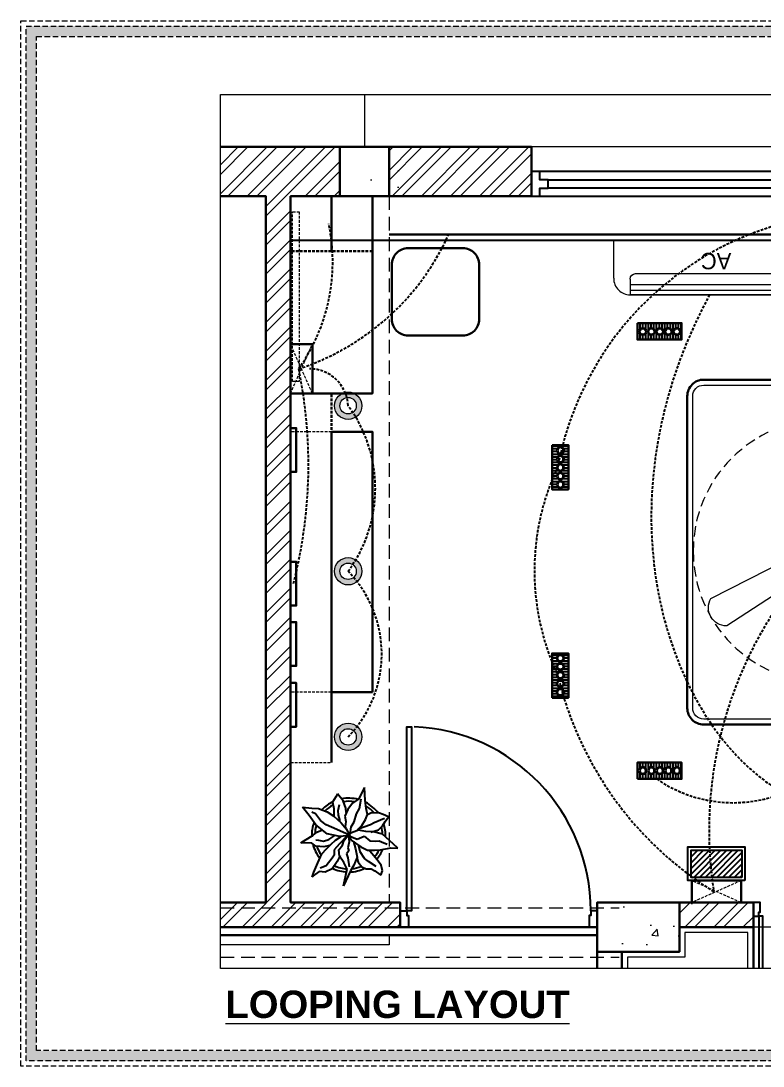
# Model space of a CAD drawing. Header units: millimetres. Extents: x 56222 to 3066687, y -650199 to -121287.
# Drawn here: x 134692.6 to 134828.1, y -183853.9 to -183663 of the extents above; entities that cross this region are included whole.
import ezdxf

# ---------------------------------------------------------------- set-up
doc = ezdxf.new("R2010")
doc.units = ezdxf.units.MM
doc.header["$MEASUREMENT"] = 0
for name, pattern in [('DASHED', [0.75, 0.5, -0.25]), ('DASHED2', [0.375, 0.25, -0.125]), ('DASHEDX2', [1.5, 1, -0.5])]:
    doc.linetypes.add(name, pattern=pattern)
for name, color, linetype in [('09ELECTRICAL', 5, 'Continuous'), ('AR DOOR', 40, 'Continuous'), ('AR ELE-5', 134, 'Continuous'), ('AR HATCH-7', 7, 'Continuous')]:
    doc.layers.add(name, color=color, linetype=linetype)
for name, color, linetype, lineweight in [('COLUMN', 1, 'Continuous', 30), ('DIM.', 250, 'Continuous', 13), ('dim05', 1, 'Continuous', 13), ('Dimension', 10, 'DASHEDX2', 20), ('el', 7, 'Continuous', 20), ('ELEC-wires', 1, 'DASHED2', 13), ('Electrical', 84, 'Continuous', 30), ('ELEVATION', 250, 'Continuous', 9), ('FURNI', 25, 'Continuous', 5), ('FURNITURE', 32, 'Continuous', 9), ('furniture dimensions', 1, 'DASHED', 0), ('FURNITURE-1', 252, 'Continuous', 13), ('GROUND FLOOR', 7, 'Continuous', 9), ('GROUND FLOOR  ( PLINE )', 251, 'Continuous', 30), ('Labelling', 1, 'Continuous', 25), ('Text', 7, 'Continuous', 15), ('XX~SLAB ( BEAM )~ ( DIM )', 7, 'Continuous', 9)]:
    doc.layers.add(name, color=color, linetype=linetype, lineweight=lineweight)
doc.layers.add('XX~SLAB ( PLINE )', color=251, linetype='Continuous', plot=False)
doc.styles.get("Standard").update_dxf_attribs({"font": 'arial.ttf', "height": 6})
doc.styles.add('TEXT', font='eurr____.ttf')

# ---------------------------------------------------------------- blocks, each defined once
blk = doc.blocks.new('ARPLS010')
at = {"linetype": 'ByBlock'}
for p, q in [((0.121, 0.605), (-0.013, 0.459)), ((0.179, 0.666), (0.121, 0.605)), ((0.174, 0.573), (0.179, 0.666)), ((0.2, 0.432), (0.174, 0.573)), ((-0.278, 0.467), (-0.295, 0.42)), ((-0.248, 0.54), (-0.278, 0.467)), ((-0.182, 0.493), (-0.248, 0.54)), ((-0.222, 0.484), (-0.164, 0.347)), ((-0.125, 0.459), (-0.182, 0.493)), ((-0.072, 0.404), (-0.125, 0.459)), ((-0.013, 0.459), (-0.044, 0.336)), ((0.077, 0.412), (0.091, 0.447)), ((0.091, 0.447), (0.125, 0.522)), ((0.203, 0.352), (0.2, 0.432)), ((0.409, 0.44), (0.33, 0.38)), ((0.484, 0.459), (0.409, 0.44)), ((0.542, 0.434), (0.484, 0.459)), ((0.533, 0.42), (0.542, 0.434)), ((-0.295, 0.42), (-0.302, 0.309)), ((-0.302, 0.309), (-0.276, 0.258)), ((-0.164, 0.347), (-0.139, 0.295)), ((-0.139, 0.295), (-0.08, 0.131)), ((-0.038, 0.302), (-0.072, 0.404)), ((-0.044, 0.336), (-0.049, 0.232)), ((0.015, 0.209), (0.08, 0.288)), ((0.082, 0.358), (0.077, 0.412)), ((0.08, 0.288), (0.082, 0.358)), ((0.204, 0.254), (0.203, 0.352)), ((0.252, 0.313), (0.216, 0.287)), ((0.33, 0.38), (0.252, 0.313)), ((0.425, 0.373), (0.356, 0.269)), ((0.459, 0.303), (0.485, 0.354)), ((0.459, 0.236), (0.459, 0.303)), ((0.485, 0.354), (0.533, 0.42)), ((-0.469, 0.226), (-0.643, 0.216)), ((-0.643, 0.216), (-0.485, 0.134)), ((-0.359, 0.148), (-0.49, 0.172)), ((-0.362, 0.24), (-0.469, 0.226)), ((-0.278, 0.254), (-0.362, 0.24)), ((-0.287, 0.106), (-0.359, 0.148)), ((-0.21, 0.227), (-0.278, 0.254)), ((-0.132, 0.18), (-0.21, 0.227)), ((-0.063, 0.111), (-0.132, 0.18)), ((-0.049, 0.232), (-0.065, 0.135)), ((0.056, 0.114), (0.015, 0.209)), ((0.068, 0.032), (0.16, 0.165)), ((0.227, 0.157), (0.132, 0.131)), ((0.16, 0.165), (0.204, 0.254)), ((0.318, 0.213), (0.227, 0.157)), ((0.356, 0.269), (0.318, 0.213)), ((0.368, 0.128), (0.432, 0.176)), ((0.432, 0.176), (0.459, 0.236)), ((-0.485, 0.134), (-0.433, 0.051)), ((-0.433, 0.051), (-0.349, -0.011)), ((-0.18, 0.073), (-0.287, 0.106)), ((-0.111, 0.036), (-0.18, 0.073)), ((-0.013, 0.022), (-0.111, 0.036)), ((-0.084, -0.034), (0.007, 0.018)), ((0.003, 0.011), (-0.076, -0.16)), ((-0.065, 0.135), (-0.024, 0.018)), ((-0.024, 0.018), (0.009, 0.005)), ((0.006, -0.002), (0.068, 0.032)), ((0.007, 0.018), (0.02, -0.121)), ((0.009, 0.005), (0.056, 0.114)), ((0.017, -0.002), (0.091, 0.009)), ((0.088, 0.065), (0.187, 0.091)), ((0.091, 0.009), (0.173, -0.011)), ((0.173, -0.011), (0.212, 0.004)), ((0.187, 0.091), (0.297, 0.116)), ((0.212, 0.004), (0.252, -0.03)), ((0.297, 0.116), (0.408, 0.071)), ((0.309, 0.109), (0.368, 0.128)), ((0.309, -0.01), (0.43, 0.006)), ((0.408, 0.071), (0.482, 0.024)), ((0.482, 0.024), (0.689, -0.072)), ((-0.464, -0.073), (-0.558, -0.152)), ((-0.366, -0.036), (-0.464, -0.073)), ((-0.336, -0.142), (-0.413, -0.121)), ((-0.306, -0.033), (-0.366, -0.036)), ((-0.349, -0.011), (-0.256, -0.05)), ((-0.269, -0.135), (-0.336, -0.142)), ((-0.193, -0.113), (-0.269, -0.135)), ((-0.259, -0.2), (-0.168, -0.1)), ((-0.256, -0.05), (-0.185, -0.038)), ((-0.185, -0.038), (-0.114, -0.046)), ((-0.168, -0.1), (-0.084, -0.034)), ((-0.114, -0.046), (-0.093, -0.036)), ((0.02, -0.121), (-0.017, -0.291)), ((0.01, -0.014), (0.017, -0.002)), ((0.078, -0.064), (0.01, -0.014)), ((0.016, -0.023), (0.116, -0.122)), ((0.07, -0.179), (0.018, -0.1)), ((0.138, -0.083), (0.078, -0.064)), ((0.116, -0.122), (0.201, -0.195)), ((0.197, -0.135), (0.138, -0.083)), ((0.283, -0.123), (0.197, -0.135)), ((0.252, -0.03), (0.309, -0.01)), ((0.277, -0.114), (0.357, -0.156)), ((0.37, -0.064), (0.283, -0.123)), ((0.462, -0.021), (0.37, -0.064)), ((0.689, -0.072), (0.462, -0.021)), ((-0.558, -0.152), (-0.517, -0.172)), ((-0.517, -0.172), (-0.447, -0.216)), ((-0.447, -0.216), (-0.363, -0.202)), ((-0.363, -0.202), (-0.263, -0.2)), ((-0.318, -0.29), (-0.259, -0.2)), ((-0.076, -0.16), (-0.138, -0.304)), ((0.059, -0.27), (0.005, -0.185)), ((0.08, -0.342), (0.059, -0.27)), ((0.121, -0.239), (0.07, -0.179)), ((0.184, -0.299), (0.121, -0.239)), ((0.141, -0.261), (0.16, -0.336)), ((0.201, -0.195), (0.272, -0.198)), ((0.272, -0.198), (0.311, -0.225)), ((0.311, -0.225), (0.415, -0.304)), ((0.357, -0.156), (0.455, -0.226)), ((0.455, -0.226), (0.503, -0.317)), ((-0.368, -0.496), (-0.363, -0.408)), ((-0.363, -0.408), (-0.318, -0.29)), ((-0.199, -0.38), (-0.287, -0.45)), ((-0.138, -0.304), (-0.199, -0.38)), ((-0.017, -0.291), (-0.141, -0.446)), ((-0.042, -0.432), (-0.071, -0.352)), ((0.064, -0.446), (0.066, -0.407)), ((0.066, -0.407), (0.08, -0.342)), ((0.16, -0.336), (0.15, -0.445)), ((0.252, -0.362), (0.184, -0.299)), ((0.376, -0.416), (0.252, -0.362)), ((0.502, -0.472), (0.376, -0.416)), ((0.415, -0.304), (0.447, -0.388)), ((0.503, -0.317), (0.494, -0.398)), ((0.494, -0.398), (0.528, -0.452)), ((-0.382, -0.625), (-0.368, -0.496)), ((-0.269, -0.533), (-0.382, -0.625)), ((-0.287, -0.45), (-0.314, -0.498)), ((-0.141, -0.446), (-0.269, -0.533)), ((0.002, -0.48), (-0.042, -0.432)), ((0.104, -0.646), (0.002, -0.48)), ((0.106, -0.5), (0.104, -0.646)), ((0.15, -0.445), (0.106, -0.5)), ((0.567, -0.494), (0.502, -0.472)), ((0.528, -0.452), (0.567, -0.494))]:
    blk.add_line(p, q, dxfattribs=at)
for radius, start, end in [(0.5, 87.2367, 107.9154), (0.458, 91.6596, 104.0784), (0.5, 49.0791, 67.0324), (0.5, 126.2799, 152.7042), (0.458, 130.7647, 148.9789), (0.458, 49.8461, 63.9764), (0.458, 5.0517, 21.9108), (0.5, 1.3782, 25.7565), (0.5, 164.9216, 191.0302), (0.458, 169.9629, 188.6517), (0.458, 334.5625, 357.1532), (0.5, 333.6991, 357.5577), (0.5, 205.1623, 226.3204), (0.458, 207.232, 224.0819), (0.5, 283.5324, 308.8712), (0.458, 289.266, 306.1107), (0.5, 249.553, 272.4234), (0.458, 252.8522, 267.711)]:
    blk.add_arc((0, 0), radius, start, end, dxfattribs=at)
blk = doc.blocks.new('*U20')
for points in [[(0, 0), (0, 1120), (30, 1120), (30, 0)], [(-40, 0), (0, 0), (0, -30), (10, -30), (10, -100), (-40, -100)], [(1160, 0), (1120, 0), (1120, -30), (1110, -30), (1110, -100), (1160, -100)]]:
    blk.add_lwpolyline(points, close=True)
at = {"layer": 'AR ELE-5', "linetype": 'ByBlock', "ltscale": 15}
blk.add_arc((-1.6, -0.7), 1121.6, 0.03474, 87.62699, dxfattribs=at)
blk = doc.blocks.new('fan')
at = {"layer": 'Electrical', "lineweight": 15, "ltscale": 20}
for p, q in [((3300835.29, -509900.78), (3300836.47, -509923.43)), ((3300841.81, -509923.43), (3300842.99, -509900.78)), ((3300838.47, -509924.57), (3300838.47, -509920.25)), ((3300839.81, -509920.28), (3300839.81, -509924.57)), ((3300831.66, -509931.77), (3300811.45, -509942.07)), ((3300866.83, -509942.07), (3300846.62, -509931.77)), ((3300829.93, -509935.08), (3300833.64, -509932.93)), ((3300834.31, -509934.09), (3300830.57, -509936.25)), ((3300847.68, -509936.23), (3300843.97, -509934.09)), ((3300844.64, -509932.93), (3300848.38, -509935.09)), ((3300815.3, -509948.74), (3300834.33, -509936.39)), ((3300843.95, -509936.39), (3300862.98, -509948.74))]:
    blk.add_line(p, q, dxfattribs=at)
at = {"layer": 'Electrical', "linetype": 'DASHED', "lineweight": 15, "ltscale": 5}
blk.add_circle((3300839.14, -509930.53), 32, dxfattribs=at)
at = {"layer": 'Electrical', "lineweight": 15, "ltscale": 20}
for centre, major_axis, start_param, end_param in [((3300839.14, -509902.94), (3.12, 3.12), -0.272136, 1.842967), ((3300839.13, -509920.5), (0.501, 0.501), -0.465536, 1.983618), ((3300839.14, -509930.53), (4.24, -4.24), 3.14161, 9.424795), ((3300839.14, -509930.53), (3.77, -3.77), 1.749190548672175e-05, 6.283202799085073), ((3300837.1, -509923.08), (0.51, 0.51), 2.863014, 4.257784), ((3300839.14, -509926.42), (2.27, -2.27), 2.565057, 2.951308), ((3300839.14, -509926.42), (2.27, 2.27), 0.19032, 0.57657), ((3300841.18, -509923.08), (0.51, -0.51), 5.167028, 6.561799), ((3300839.14, -509930.53), (0.943, 0.943), 1.570814, 7.853999), ((3300831.67, -509932.49), (0.51, -0.51), 0.978238, 2.373008), ((3300835.59, -509932.58), (2.27, -2.27), 3.855511, 4.241762), ((3300842.69, -509932.58), (2.27, 2.27), 5.183051, 5.569301), ((3300846.61, -509932.49), (0.51, -0.51), 2.339416, 3.734186), ((3300830.46, -509935.55), (0.501, -0.501), 3.199655, 5.648809), ((3300835.59, -509932.58), (2.27, -2.27), 4.659452, 5.045703), ((3300842.69, -509932.58), (2.27, 2.27), 4.37911, 4.765361), ((3300847.83, -509935.54), (0.501, 0.501), 3.723254, 6.172408), ((3300833.71, -509936.02), (0.51, 0.51), -1.325776, 0.068994), ((3300844.57, -509936.02), (0.51, -0.51), 3.072633, 4.467404), ((3300815.25, -509944.32), (3.12, -3.12), 3.393055, 5.508159), ((3300863.03, -509944.32), (3.12, -3.12), 5.48745, 7.602554)]:
    blk.add_ellipse(centre, major_axis=major_axis, ratio=1, start_param=start_param, end_param=end_param, dxfattribs=at)
blk = doc.blocks.new('HYTJUK')
at = {"layer": 'Electrical', "lineweight": -3, "true_color": 0x000000}
h = blk.add_hatch(dxfattribs=at)
h.set_pattern_fill('ANSI31', color=18, scale=4, angle=225)
h.set_pattern_definition([(270, (141588.84366, -3593.0246), (0.5, -2e-16), [])])
h.paths.add_polyline_path([(128595.32, 17374.81), (128596.19, 17375.86, -0.675401), (128596.65, 17377, -0.15536), (128597.03, 17376.88), (128597.65, 17377.63), (128597.65, 17377.81), (128589.56, 17377.81), (128589.56, 17374.81)])
h.paths.add_polyline_path([(128590.43, 17375.68, -1), (128590.43, 17377, -1)], flags=16)
h.paths.add_polyline_path([(128591.98, 17377, -1), (128591.98, 17375.68, -1)], flags=16)
h.paths.add_polyline_path([(128590.43, 17375.81, -1), (128590.43, 17376.87, -1)], flags=0)
h.paths.add_polyline_path([(128591.98, 17376.87, -1), (128591.98, 17375.81, -1)], flags=0)
h.paths.add_polyline_path([(128593.54, 17377, -1), (128593.54, 17375.68, -1)], flags=16)
h.paths.add_polyline_path([(128593.54, 17376.87, -1), (128593.54, 17375.81, -1)], flags=0)
h.paths.add_polyline_path([(128595.09, 17377, -1), (128595.09, 17375.68, -1)], flags=16)
h.paths.add_polyline_path([(128595.09, 17376.87, -1), (128595.09, 17375.81, -1)], flags=0)
h.paths.add_polyline_path([(128596.19, 17375.86), (128595.32, 17374.81), (128597.65, 17374.81), (128597.65, 17377.63), (128597.03, 17376.88, -0.731062), (128596.65, 17375.68, -0.193744)], flags=17)
at = {"layer": 'Electrical', "color": 240, "true_color": 0xed1f24}
blk.add_lwpolyline([(128597.65, 17374.81), (128589.56, 17374.81), (128589.56, 17377.81), (128597.65, 17377.81)], close=True, dxfattribs=at)
at = {"layer": 'Electrical', "color": 18, "lineweight": -3, "true_color": 0x000000}
for centre, radius in [((128590.43, 17376.34), 0.662), ((128590.43, 17376.34), 0.53), ((128591.98, 17376.34), 0.662), ((128591.98, 17376.34), 0.53), ((128593.54, 17376.34), 0.662), ((128593.54, 17376.34), 0.53), ((128595.09, 17376.34), 0.662), ((128595.09, 17376.34), 0.53), ((128596.65, 17376.34), 0.662), ((128596.65, 17376.34), 0.53)]:
    blk.add_circle(centre, radius, dxfattribs=at)
blk = doc.blocks.new('ac paln')
at = {"layer": 'Electrical', "lineweight": 15}
for p, q in [((389238.69, -37646.36), (389238.69, -37610.34)), ((389238.69, -37610.34), (389245.67, -37610.34)), ((389245.81, -37613.35), (389248.68, -37613.35)), ((389246.82, -37643.35), (389246.82, -37613.35)), ((389247.82, -37643.35), (389247.82, -37613.35)), ((389248.68, -37613.35), (389248.68, -37643.35)), ((389248.68, -37643.35), (389248.68, -37613.35)), ((389244.81, -37642.35), (389244.81, -37614.35)), ((389245.81, -37643.35), (389248.68, -37643.35)), ((389248.68, -37643.35), (389248.68, -37643.35)), ((389245.67, -37646.36), (389238.69, -37646.36))]:
    blk.add_line(p, q, dxfattribs=at)
for centre, start, end in [((389245.67, -37613.35), 0, 90), ((389245.67, -37643.35), 270, 0)]:
    blk.add_arc(centre, 3.01, start, end, dxfattribs=at)
at = {"layer": 'Electrical', "lineweight": 15, "extrusion": (0, 0, -1)}
for centre, start_param, end_param in [((389245.81, -37614.35), -0.785398, 0.785398), ((389245.81, -37642.35), 3.926991, 5.497787)]:
    blk.add_ellipse(centre, major_axis=(-0.71, 0.71), ratio=1, start_param=start_param, end_param=end_param, dxfattribs=at)
at = {"layer": 'Text', "style": 'TEXT'}
blk.add_text('AC', height=3, rotation=270, dxfattribs=at).set_placement((389241.02, -37624.87))
blk = doc.blocks.new('6616')
at = {"color": 242, "linetype": 'DASHED', "true_color": 0xcd2027}
for p, q in [((386784.79, -36915.77), (386775.78, -36911.78)), ((386784.79, -36911.78), (386775.78, -36915.77))]:
    blk.add_line(p, q, dxfattribs=at)
at = {"layer": 'ELEC-wires', "color": 5, "linetype": 'ByBlock', "lineweight": 30, "ltscale": 4}
blk.add_lwpolyline([(386775.78, -36911.78), (386784.79, -36911.78), (386784.79, -36915.77), (386775.78, -36915.77)], close=True, dxfattribs=at)
blk = doc.blocks.new('GF')
at = {"color": 9, "true_color": 0xc7c8ca}
blk.add_lwpolyline([(133536.56, -183540.16), (133537.74, -183540.16), (133537.74, -183571.16), (133536.56, -183571.16)], close=True, dxfattribs=at)
at = {"layer": 'FURNITURE', "color": 9, "lineweight": 30, "true_color": 0xc7c8ca}
for p, q in [((133682.2, -183543.34), (133682.2, -183570.84)), ((133543.67, -183627.92), (133551.14, -183627.92))]:
    blk.add_line(p, q, dxfattribs=at)
at = {"layer": 'FURNITURE', "color": 9, "lineweight": 25, "true_color": 0xc7c8ca}
blk.add_line((133536.2, -183545.34), (133686.7, -183545.34), dxfattribs=at)
at = {"layer": 'FURNITURE', "color": 9, "linetype": 'DASHED', "lineweight": 30, "true_color": 0xc7c8ca}
blk.add_line((133543.67, -183640.78), (133543.67, -183573.36), dxfattribs=at)
at = {"layer": 'FURNITURE', "color": 9, "linetype": 'DASHED', "lineweight": 20, "true_color": 0xc7c8ca}
blk.add_line((133551.14, -183627.92), (133536.2, -183627.92), dxfattribs=at)
at = {"layer": 'FURNITURE', "color": 9, "lineweight": 30, "true_color": 0xc7c8ca}
for points in [[(133536.2, -183537.34), (133551.14, -183537.34), (133551.14, -183573.36), (133536.2, -183573.36)], [(133683.7, -183633.84), (133683.7, -183570.84), (133685.2, -183570.84), (133685.2, -183633.84)], [(133536.2, -183579.68), (133537.23, -183579.68), (133537.23, -183587.68), (133536.2, -183587.68)], [(133536.2, -183604.1), (133537.23, -183604.1), (133537.23, -183612.1), (133536.2, -183612.1)], [(133536.2, -183615.13), (133537.23, -183615.13), (133537.23, -183623.12), (133536.2, -183623.12)], [(133536.2, -183626.23), (133537.23, -183626.23), (133537.23, -183634.23), (133536.2, -183634.23)], [(133682.19, -183633.84), (133667.19, -183633.84), (133667.19, -183661.34), (133682.19, -183661.34)]]:
    blk.add_lwpolyline(points, close=True, dxfattribs=at)
for points in [[(133682.2, -183543.34), (133682.2, -183570.84), (133667.2, -183570.84), (133667.2, -183543.34), (133682.2, -183543.34)], [(133543.67, -183640.78), (133543.67, -183580.36), (133551.14, -183580.36), (133551.14, -183627.92)]]:
    blk.add_lwpolyline(points, dxfattribs=at)
for points in [[(133557.67, -183546.83), (133567.64, -183546.83, -0.414214), (133570.64, -183549.83), (133570.64, -183559.78, -0.414214), (133567.64, -183562.78), (133557.67, -183562.78, -0.414214), (133554.67, -183559.78), (133554.67, -183549.83, -0.414214)], [(133608.63, -183630.84), (133608.63, -183573.84, -0.414214), (133611.63, -183570.84), (133686.7, -183570.84), (133686.7, -183633.84), (133611.63, -183633.84, -0.414214)]]:
    blk.add_lwpolyline(points, format="xyb", close=True, dxfattribs=at)
at = {"layer": 'FURNITURE', "color": 9, "true_color": 0xc7c8ca}
blk.add_lwpolyline([(133609.63, -183630.84), (133609.63, -183573.84, -0.414214), (133611.63, -183571.84), (133683.7, -183571.84), (133683.7, -183632.84), (133611.63, -183632.84, -0.414214)], format="xyb", close=True, dxfattribs=at)
at = {"layer": 'FURNITURE', "color": 9, "linetype": 'DASHED', "lineweight": 20, "true_color": 0xc7c8ca}
blk.add_lwpolyline([(133536.2, -183640.79), (133543.67, -183640.79), (133543.67, -183580.36), (133536.2, -183580.36)], close=True, dxfattribs=at)
at = {"layer": 'Labelling', "color": 9, "linetype": 'DASHED2', "lineweight": 0, "ltscale": 10, "true_color": 0xc7c8ca}
blk.add_line((133682.2, -183543.34), (133682.19, -183667.34), dxfattribs=at)
blk = doc.blocks.new('FLOOR LT.')
at = {"layer": '09ELECTRICAL'}
h = blk.add_hatch(dxfattribs=at)
h.set_pattern_fill('ANSI31', color=256, scale=6.05916, angle=180, style=0)
h.set_pattern_definition([(225, (8190.6031, -14293.93296), (0.535559115, -0.535559115), [])])
h.paths.add_polyline_path([(0.56, -5.52), (-8.83, -5.52), (-8.83, -0.49), (0.56, -0.49)])
for points in [[(1.17, -6.13), (-9.43, -6.13), (-9.43, 0.12), (1.17, 0.12)], [(0.56, -5.52), (-8.83, -5.52), (-8.83, -0.49), (0.56, -0.49)]]:
    blk.add_lwpolyline(points, close=True, dxfattribs=at)

msp = doc.modelspace()

# ---------------------------------------------------------------- hatches: boundary and pattern name
at = {"layer": 'AR HATCH-7', "lineweight": 18, "true_color": 0x939598, "transparency": 33554687}
h = msp.add_hatch(dxfattribs=at)
h.set_pattern_fill('ANSI32', color=252, scale=10)
h.set_pattern_definition([(45, (916.9106, -231.3896), (-2.65165043, 2.65165043), []), (45, (918.6784, -231.3896), (-2.65165043, 2.65165043), [])])
h.paths.add_polyline_path([(134761.818, -183825.01), (134729.012, -183825.01), (134729.012, -183828.51), (134761.818, -183828.51), (134761.818, -183827.01)])
h.paths.add_polyline_path([(134741.818, -183695.01), (134750.818, -183695.01), (134750.818, -183686.01), (134729.012, -183686.01), (134729.012, -183695.01), (134737.318, -183695.01), (134737.318, -183824.01), (134729.012, -183824.01), (134729.012, -183825.01), (134761.818, -183825.01), (134761.818, -183824.01), (134741.818, -183824.01)])
h.paths.add_polyline_path([(134785.818, -183686.01), (134759.818, -183686.01), (134759.818, -183695.01), (134785.818, -183695.01)])
h = msp.add_hatch(dxfattribs=at)
h.set_pattern_fill('ANSI32', color=252, scale=10)
h.set_pattern_definition([(45, (912.9106, -231.3896), (-2.65165043, 2.65165043), []), (45, (914.6784, -231.3896), (-2.65165043, 2.65165043), [])])
h.paths.add_polyline_path([(134826.318, -183824.01), (134812.818, -183824.01), (134812.818, -183828.51), (134826.318, -183828.51)])
at = {"layer": 'Dimension', "true_color": 0xd39e00}
h = msp.add_hatch(color=42, dxfattribs=at)
h.paths.add_polyline_path([(134693.515, -183663.92), (134693.515, -183852.958), (134962.083, -183852.958), (134962.083, -183663.92)])
h.paths.add_polyline_path([(134695.4, -183665.805), (134960.198, -183665.805), (134960.198, -183851.073), (134695.4, -183851.073)], flags=16)
at = {"layer": 'FURNITURE', "lineweight": 0, "transparency": 33554600}
h = msp.add_hatch(color=9, dxfattribs=at)
h.dxf.hatch_style = 1
h.paths.add_polyline_path([(134749.816, -183733.265, 1), (134754.816, -183733.265, 1)])
h.paths.add_polyline_path([(134753.816, -183733.265, -1), (134750.816, -183733.265, -1)], flags=16)
h = msp.add_hatch(color=9, dxfattribs=at)
h.dxf.hatch_style = 1
h.paths.add_polyline_path([(134749.816, -183763.515, 1), (134754.816, -183763.515, 1)])
h.paths.add_polyline_path([(134753.816, -183763.515, -1), (134750.816, -183763.515, -1)], flags=16)
h = msp.add_hatch(color=9, dxfattribs=at)
h.dxf.hatch_style = 1
h.paths.add_polyline_path([(134749.816, -183793.765, 1), (134754.816, -183793.765, 1)])
h.paths.add_polyline_path([(134753.816, -183793.765, -1), (134750.816, -183793.765, -1)], flags=16)
at = {"layer": 'FURNITURE-1', "lineweight": 18, "true_color": 0xc7c8ca}
h = msp.add_hatch(dxfattribs=at)
h.set_pattern_fill('AR-CONC', color=9, scale=2)
h.set_pattern_definition([(50, (916.911, -231.39), (14.34520365, -1.2550427), [1.5, -16.5]), (355, (916.91, -231.39), (-2.7750267, 15.0438427), [1.2, -13.2]), (100.4514445, (918.106, -231.494), (11.5701769, 13.7887998), [1.2748038, -14.0228422]), (46.1842, (916.91, -227.39), (21.3448266, -3.3103856), [2.25, -24.75]), (96.635635, (918.69, -227.666), (18.693239, 19.482372), [1.9122068, -21.0342752]), (351.184164, (916.91, -227.39), (18.693239, 19.482372), [1.8, -19.8]), (21, (918.911, -228.39), (11.93814104, -8.0523778), [1.5, -16.5]), (326, (918.91, -228.39), (4.8663066, 14.5030009), [1.2, -13.2]), (71.451445, (919.905, -229.06), (16.8044475, 6.45062306), [1.2748038, -14.0228422]), (37.5, (916.9106, -231.3896), (0.24319711, 6.65787708), [0, -13.04, 0, -13.4, 0, -13.25]), (7.5, (916.9106, -231.39), (5.26139075, 7.88823424), [0, -7.64, 0, -12.74, 0, -5.05]), (327.5, (912.4506, -231.3896), (10.67644872, -0.45109743), [0, -5, 0, -15.6, 0, -20.7]), (317.5, (910.451, -231.39), (11.6637234, 2.00209965), [0, -6.5, 0, -10.36, 0, -14.7])])
h.paths.add_polyline_path([(134816.818, -183824.01), (134801.818, -183824.01), (134801.818, -183833.01), (134816.818, -183833.01)])
h.paths.add_polyline_path([(134764.318, -183686.01), (134755.318, -183686.01), (134755.318, -183695.01), (134756.758, -183695.01), (134764.318, -183695.01)])
h.paths.add_polyline_path([(134896.818, -183686.01), (134887.818, -183686.01), (134887.818, -183701.01), (134896.818, -183701.01)])

# ---------------------------------------------------------------- linework, layer by layer
msp.add_lwpolyline([(134826.318, -183826.509), (134827.318, -183826.509), (134827.318, -183825.759), (134827.568, -183825.759), (134827.568, -183824.008), (134826.318, -183824.008)], close=True)
msp.add_lwpolyline([(134828.068, -183836.081), (134828.068, -183826.509), (134827.318, -183826.509), (134827.318, -183836.081)])
at = {"layer": 'COLUMN'}
for points in [[(134750.818, -183686.01), (134759.818, -183686.01), (134759.818, -183695.01), (134750.818, -183695.01)], [(134812.818, -183824.01), (134812.818, -183833.01), (134797.818, -183833.01), (134797.818, -183824.01)]]:
    msp.add_lwpolyline(points, close=True, dxfattribs=at)
at = {"layer": 'Dimension', "color": 42, "true_color": 0xd39e00, "elevation": 0.119}
for points in [[(134692.573, -183662.978), (134963.025, -183662.978), (134963.025, -183853.901), (134692.573, -183853.901)], [(134693.515, -183663.92), (134962.083, -183663.92), (134962.083, -183852.958), (134693.515, -183852.958)], [(134695.4, -183665.805), (134960.198, -183665.805), (134960.198, -183851.073), (134695.4, -183851.073)]]:
    msp.add_lwpolyline(points, close=True, dxfattribs=at)
at = {"layer": 'ELEVATION', "lineweight": 0}
msp.add_lwpolyline([(134729.012, -183676.404), (134914.263, -183676.404), (134914.263, -183836.081), (134729.012, -183836.081)], close=True, dxfattribs=at)
at = {"layer": 'FURNI', "color": 3, "lineweight": 30}
for p, q in [((134749.288, -183705.053), (134749.288, -183695.01)), ((134887.818, -183702.014), (134759.818, -183702.009))]:
    msp.add_line(p, q, dxfattribs=at)
at = {"layer": 'FURNITURE', "lineweight": 30}
for points in [[(134729.012, -183828.51), (134797.818, -183828.51), (134797.818, -183830.01), (134729.012, -183830.01)], [(134826.318, -183836.081), (134826.318, -183828.51), (134812.818, -183828.51)], [(134802.318, -183833.01), (134802.318, -183836.081)]]:
    msp.add_lwpolyline(points, dxfattribs=at)
at = {"layer": 'FURNITURE', "lineweight": 5}
msp.add_lwpolyline([(134729.012, -183830.01), (134759.818, -183830.01), (134759.818, -183831.722), (134729.012, -183831.722)], dxfattribs=at)
at = {"layer": 'FURNITURE'}
for points in [[(134813.818, -183829.51), (134813.818, -183834.01), (134803.318, -183834.01)], [(134825.318, -183836.081), (134825.318, -183829.51), (134813.818, -183829.51)], [(134803.318, -183834.01), (134803.318, -183836.081)]]:
    msp.add_lwpolyline(points, dxfattribs=at)
at = {"layer": 'FURNITURE', "color": 1, "linetype": 'DASHED', "lineweight": 25, "transparency": 33554687}
for centre, radius, start, end in [((134846.392, -183754.794), 56.743, 46.67723, 169.61627), ((134715.589, -183706.977), 33.918, 324.79337, 11.81685), ((134729.133, -183683.173), 45.615, 288.09759, 335.77221), ((134657.674, -183744.079), 87.408, 345.62984, 11.58111), ((134745.292, -183733.563), 7.03, 2.43012, 90), ((134731.809, -183748.39), 25.481, 323.5888, 36.41165), ((134831.108, -183763.465), 44.773, 154.93647, 205.14682), ((134736.768, -183778.64), 21.691, 315.79002, 44.20953), ((134852.844, -183767.64), 64.012, 193.41436, 238.1529), ((134822.632, -183781.135), 24.651, 235.50755, 308.45877)]:
    msp.add_arc(centre, radius, start, end, dxfattribs=at)
at = {"layer": 'FURNITURE', "color": 6, "linetype": 'DASHED', "lineweight": 25, "transparency": 33554687}
msp.add_arc((134891.827, -183810.895), 73.604, 136.06295, 188.69014, dxfattribs=at)
at = {"layer": 'FURNITURE', "color": 1, "linetype": 'DASHED', "lineweight": 25, "transparency": 33554687}
msp.add_open_spline([(134818.318, -183713.01), (134803.967, -183739.473), (134806.371, -183794.99), (134846.084, -183817.05), (134885.32, -183806.245)], degree=3, dxfattribs=at)
at = {"layer": 'furniture dimensions', "color": 9, "lineweight": 30, "true_color": 0xc7c8ca}
msp.add_lwpolyline([(134741.818, -183695.01), (134756.759, -183695.01), (134756.759, -183705.053), (134741.818, -183705.053)], close=True, dxfattribs=at)
at = {"layer": 'furniture dimensions', "color": 18, "linetype": 'Continuous', "lineweight": 0, "true_color": 0x000000, "transparency": 33554687}
for centre, radius in [((134752.316, -183733.265), 2.5), ((134752.316, -183733.265), 1.5), ((134752.316, -183763.515), 2.5), ((134752.316, -183763.515), 1.5), ((134752.316, -183793.765), 2.5), ((134752.316, -183793.765), 1.5)]:
    msp.add_circle(centre, radius, dxfattribs=at)
at = {"layer": 'GROUND FLOOR'}
for p, q in [((134896.818, -183686.01), (134729.012, -183686.01)), ((134737.318, -183695.01), (134737.318, -183824.01)), ((134887.818, -183695.01), (134741.818, -183695.01)), ((134741.818, -183695.01), (134741.818, -183824.01)), ((134737.318, -183824.01), (134729.012, -183824.01)), ((134741.818, -183824.01), (134759.818, -183824.01)), ((134797.818, -183824.01), (134797.818, -183836.081)), ((134826.318, -183824.01), (134797.818, -183824.01)), ((134826.318, -183824.01), (134826.318, -183828.51)), ((134759.818, -183828.51), (134729.012, -183828.51)), ((134887.818, -183828.51), (134816.818, -183828.51)), ((134802.318, -183833.01), (134802.318, -183836.081))]:
    msp.add_line(p, q, dxfattribs=at)
at = {"layer": 'GROUND FLOOR  ( PLINE )'}
for points in [[(134729.012, -183686.01), (134785.818, -183686.01), (134785.818, -183695.01), (134741.818, -183695.01), (134741.818, -183824.01), (134761.818, -183824.01), (134761.818, -183828.51), (134729.012, -183828.51)], [(134729.012, -183824.01), (134737.318, -183824.01), (134737.318, -183695.01), (134729.012, -183695.01)], [(134797.818, -183836.081), (134797.818, -183824.01), (134826.318, -183824.01), (134826.318, -183828.51), (134812.818, -183828.51)], [(134802.318, -183833.01), (134802.318, -183836.081)]]:
    msp.add_lwpolyline(points, dxfattribs=at)
at = {"layer": 'Labelling', "color": 251, "linetype": 'DASHED2', "lineweight": 0, "ltscale": 10, "true_color": 0x636466}
for p, q in [((134759.818, -183695.01), (134759.818, -183824.01)), ((134729.012, -183825.01), (134801.813, -183825.01)), ((134729.012, -183834.01), (134801.813, -183834.01))]:
    msp.add_line(p, q, dxfattribs=at)
at = {"layer": 'XX~SLAB ( BEAM )~ ( DIM )'}
msp.add_lwpolyline([(134755.318, -183676.404), (134755.318, -183686.01), (134729.012, -183686.01)], dxfattribs=at)
at = {"layer": 'XX~SLAB ( PLINE )'}
msp.add_lwpolyline([(134851.818, -183690.51), (134850.318, -183690.51), (134850.318, -183692.01), (134848.818, -183692.01), (134848.818, -183693.51), (134788.818, -183693.51), (134788.818, -183692.01), (134787.318, -183692.01), (134787.318, -183690.51), (134785.818, -183690.51), (134785.818, -183695.01), (134787.318, -183695.01), (134787.318, -183693.51), (134788.818, -183693.51), (134788.818, -183692.01), (134848.818, -183692.01), (134848.818, -183693.51), (134850.318, -183693.51), (134850.318, -183695.01), (134851.818, -183695.01), (134851.818, -183690.51), (134785.818, -183690.51), (134785.818, -183695.01), (134851.818, -183695.01)], close=True, dxfattribs=at)

# ---------------------------------------------------------------- block references
at = {"xscale": 13.47973786482115, "yscale": 13.47973786482115, "zscale": 13.47973786482115, "rotation": 270.106449045987}
msp.add_blockref('ARPLS010', (134752.415, -183811.707), dxfattribs=at)
at = {"layer": '09ELECTRICAL', "linetype": 'Continuous', "transparency": 33554687, "xscale": 0.9844334334397289, "yscale": 0.9844334334397289, "zscale": 0.9844334334397289}
msp.add_blockref('FLOOR LT.', (134823.635, -183813.992), dxfattribs=at)
at = {"layer": 'AR DOOR', "linetype": 'ByBlock', "lineweight": -2, "extrusion": (0, 0, -1), "xscale": -0.02999999999997555, "yscale": 0.02999999999997555, "zscale": -0.02999999999997555}
msp.add_blockref('*U20', (-134763.018, -183825.51), dxfattribs=at)
at = {"layer": 'dim05', "color": 1, "lineweight": 35, "xscale": -0.7500069902881101, "yscale": 0.7500069902881101, "zscale": 0.7500069902881101}
msp.add_blockref('fan', (2610491.754, 198691.637), dxfattribs=at)
at = {"layer": 'el', "color": 18, "true_color": 0x000000, "rotation": 270}
msp.add_blockref('ac paln', (172447.168, 205535.673), dxfattribs=at)
at = {"layer": 'el', "color": 1, "transparency": 33554687, "rotation": 270}
msp.add_blockref('6616', (171657.575, 203053.755), dxfattribs=at)
at = {"layer": 'el', "color": 1, "transparency": 33554687}
msp.add_blockref('6616', (-251960.719, -146908.239), dxfattribs=at)
at = {"layer": 'Electrical'}
for p, rotation in [((263402.779, -166343.381), 180), ((117414.737, -55188.953), 270)]:
    msp.add_blockref('HYTJUK', p, dxfattribs=dict(at, rotation=rotation))
at = {"layer": 'Electrical', "xscale": -1, "rotation": 270}
msp.add_blockref('HYTJUK', (117414.737, -312338.105), dxfattribs=at)
at = {"layer": 'Electrical', "xscale": -1}
msp.add_blockref('HYTJUK', (263402.779, -201176.266), dxfattribs=at)
at = {"layer": 'furniture dimensions', "color": 18, "lineweight": 30, "true_color": 0x000000}
msp.add_blockref('GF', (1205.621, -157.674), dxfattribs=at)

# ---------------------------------------------------------------- texts
at = {"layer": 'DIM.', "color": 1, "insert": (134729.911, -183840.111), "char_height": 5, "attachment_point": 1}
msp.add_mtext_dynamic_manual_height_columns('{\\fArial|b1|i0|c0|p34;\\LLOOPING LAYOUT}', width=111.55884, gutter_width=1, heights=[0], dxfattribs=at)

doc.saveas('drawing.dxf')
